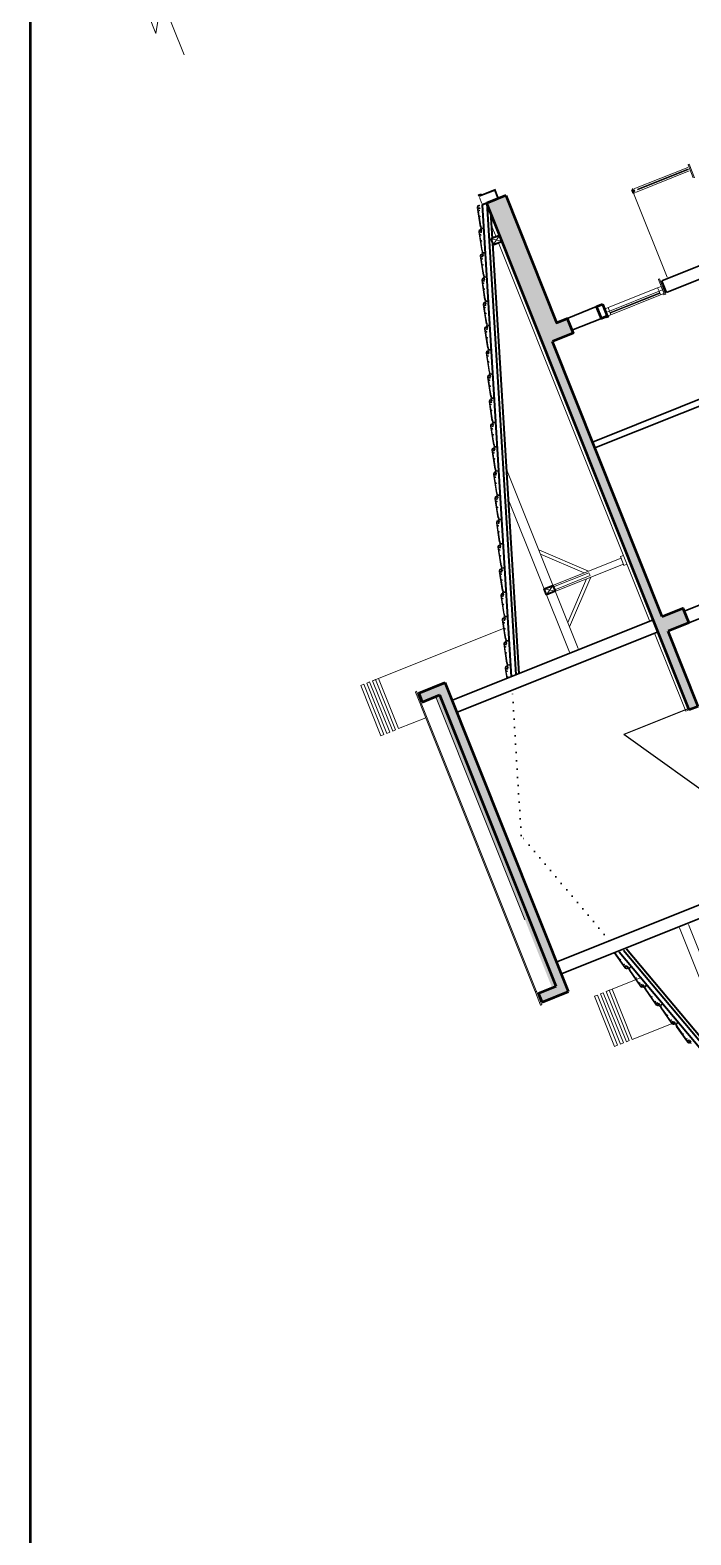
# Model space of a CAD drawing. Header units: millimetres. Extents: x 1852829 to 1882754, y -270850 to -231658.
# Drawn here: x 1862657 to 1862916, y -235253 to -234662 of the extents above; entities that cross this region are included whole.
import ezdxf

# ---------------------------------------------------------------- set-up
doc = ezdxf.new("R2010")
doc.units = ezdxf.units.MM
doc.linetypes.add('izdüşüm arka', pattern=[3.175, 0, -3.175])
doc.linetypes.add('su yalıtım', pattern=[30, 12, -18])
for name, color, linetype, lineweight in [('a_ba', 6, 'Continuous', 50), ('a_doğrama', 251, 'Continuous', 20), ('a_duvar', 251, 'Continuous', 35), ('a_görünüş', 32, 'Continuous', 25), ('a_görünüş_ince', 8, 'Continuous', 20), ('a_görünüş_kalın', 20, 'Continuous', 40), ('a_hatch_ba', 252, 'Continuous', 13), ('a_hatch_misc', 251, 'Continuous', 15), ('a_izdüşüm_arka', 251, 'izdüşüm arka', 30), ('a_kaplama', 40, 'Continuous', 15), ('a_not_misc', 144, 'Continuous', 5), ('a_yalıtım_su', 7, 'su yalıtım', 13), ('a_çerçeve_line', 7, 'Continuous', 50), ('a_ölçü_iç', 3, 'Continuous', 9)]:
    doc.layers.add(name, color=color, linetype=linetype, lineweight=lineweight)
pattern_1 = [(336.78098624, (-117285.947, 458698.7783), (0.6258669625, 1.4589197357), []), (336.78098624, (-117285.5305, 458697.7359), (0.6258669625, 1.4589197357), [0.79375, -0.396875])]

# ---------------------------------------------------------------- blocks, each defined once
blk = doc.blocks.new('sembol_kot kesit')
at = {"layer": 'a_not_misc'}
for p, q in [((40, 24), (-160, 24)), ((-40, 24), (0, 0)), ((40, 24), (0, 0)), ((0, 0), (80, 0))]:
    blk.add_line(p, q, dxfattribs=at)
blk = doc.blocks.new('vaziyet_kesit_3')
at = {"layer": 'a_hatch_ba'}
h = blk.add_hatch(dxfattribs=at)
h.set_pattern_fill('ANSI33', color=256, scale=0.25, angle=-68.21901)
h.set_pattern_definition(pattern_1)
h.paths.add_polyline_path([(-320.83, 75.27), (-389.71, 247.64), (-378.1, 252.28), (-375.78, 246.47), (-383.91, 243.23), (-339.61, 132.37), (-331.49, 135.62), (-329.17, 129.82), (-333.35, 128.15), (-313.54, 78.58)])
h.paths.add_polyline_path([(-416.18, 313.88), (-495.69, 512.87), (-488.27, 515.84), (-468.32, 465.93), (-464.14, 467.6), (-461.82, 461.8), (-469.95, 458.55), (-426.81, 350.6), (-418.69, 353.84), (-416.37, 348.04), (-424.49, 344.79), (-412.7, 315.27)])
h = blk.add_hatch(dxfattribs=at)
h.set_pattern_fill('ANSI33', color=256, scale=0.25, angle=-68.21901)
h.set_pattern_definition(pattern_1)
h.paths.add_polyline_path([(-473.99, 199.16), (-475.38, 202.64), (-468.41, 205.42), (-514.1, 319.75), (-521.06, 316.97), (-522.46, 320.45), (-512.01, 324.63), (-463.54, 203.33)])
at = {"layer": 'a_hatch_misc'}
h = blk.add_hatch(dxfattribs=at)
h.set_pattern_fill('HEX', color=256, scale=0.05, angle=-68.21901)
h.set_pattern_definition([(291.78098624, (-112169.90178, 458685.04175), (0.25533318172, 0.10202771119), [0.15875, -0.3175]), (51.78098624, (-112169.90178, 458685.04175), (-0.21602518064, 0.1701111662), [0.15875, -0.3175]), (351.78098624, (-112169.84287, 458684.89433), (0.03930800108, 0.2721388774), [0.15875, -0.3175])])
h.paths.add_polyline_path([(-472.11, 213.36), (-473.29, 212.9), (-515.54, 318.64), (-514.37, 319.11)])
h.paths.add_polyline_path([(-469.05, 205.7), (-470.22, 205.24), (-473.29, 212.9), (-472.11, 213.36)])
at = {"layer": 'a_ba'}
for p, q in [((-488.27, 515.84), (-495.69, 512.87)), ((-492.21, 514.26), (-495.69, 512.87)), ((-416.18, 313.88), (-495.69, 512.87)), ((-426.81, 350.6), (-469.95, 458.55)), ((-412.7, 315.27), (-424.49, 344.79)), ((-522.46, 320.45), (-521.06, 316.97)), ((-521.06, 316.97), (-514.1, 319.75)), ((-468.41, 205.42), (-514.1, 319.75)), ((-463.54, 203.33), (-512.01, 324.63)), ((-412.7, 315.27), (-416.18, 313.88)), ((-475.38, 202.64), (-468.41, 205.42)), ((-473.99, 199.16), (-475.38, 202.64))]:
    blk.add_line(p, q, dxfattribs=at)
for points in [[(-488.27, 515.84), (-468.32, 465.93), (-464.14, 467.6), (-461.82, 461.8), (-469.95, 458.55)], [(-426.81, 350.6), (-418.69, 353.84), (-416.37, 348.04), (-424.49, 344.79)], [(-522.46, 320.45), (-512.01, 324.63)], [(-473.99, 199.16), (-463.54, 203.33)]]:
    blk.add_lwpolyline(points, dxfattribs=at)
blk.add_lwpolyline([(-450.21, 473.16), (-448.36, 468.52), (-450.68, 467.59), (-452.54, 472.24)], close=True, dxfattribs=at)
at = {"layer": 'a_doğrama'}
for p, q in [((-436.5, 518.35), (-416.54, 526.33)), ((-436.41, 518.12), (-416.44, 526.1))]:
    blk.add_line(p, q, dxfattribs=at)
for points in [[(-436.5, 518.35), (-436.41, 518.12)], [(-447.29, 469.89), (-427.79, 477.68)], [(-447.2, 469.66), (-427.7, 477.45)]]:
    blk.add_lwpolyline(points, dxfattribs=at)
for points in [[(-426.63, 478.82), (-427.18, 480.21), (-428.58, 479.66), (-428.02, 478.26)], [(-426.07, 477.43), (-426.63, 478.82), (-428.02, 478.26), (-427.46, 476.87)], [(-426.44, 477.01), (-426.54, 477.24), (-425.61, 477.61), (-425.42, 477.15), (-426.12, 476.87)], [(-447.52, 470.47), (-448.08, 471.86), (-449.47, 471.31), (-448.91, 469.91)], [(-446.97, 469.08), (-447.52, 470.47), (-448.91, 469.91), (-448.36, 468.52)], [(-447.8, 468.48), (-447.89, 468.71), (-448.82, 468.34), (-448.64, 467.87), (-447.94, 468.15)]]:
    blk.add_lwpolyline(points, close=True, dxfattribs=at)
at = {"layer": 'a_duvar'}
for p, q in [((-425.14, 477.8), (-427, 482.44)), ((-464.14, 467.6), (-452.54, 472.24)), ((-462.29, 462.96), (-450.68, 467.59)), ((-454.18, 419.08), (-381.05, 448.3)), ((-453.25, 416.76), (-380.12, 445.98)), ((-418.22, 352.68), (-353.22, 378.66)), ((-416.37, 348.04), (-351.37, 374.01)), ((-509.23, 317.66), (-430.29, 349.2)), ((-507.37, 313.02), (-428.44, 344.56)), ((-468.18, 214.94), (-389.25, 246.48)), ((-466.32, 210.29), (-387.39, 241.83))]:
    blk.add_line(p, q, dxfattribs=at)
for points in [[(-427, 482.44), (-399.14, 493.57)], [(-425.14, 477.8), (-397.28, 488.93)]]:
    blk.add_lwpolyline(points, dxfattribs=at)
at = {"layer": 'a_görünüş'}
for points in [[(-498.98, 516.14), (-498.05, 516.51), (-497.96, 516.28), (-498.66, 516), (-498.57, 515.76)], [(-498.7, 515.44), (-498.98, 516.14)], [(-497.5, 512.42), (-491.38, 514.87), (-492.58, 517.89), (-498.7, 515.44)], [(-497.41, 512.19), (-491.05, 514.73), (-492.44, 518.21), (-498.57, 515.76)], [(-497.41, 512.19), (-497.5, 512.42)], [(-416.38, 314.38), (-441.92, 304.18)], [(-416.38, 314.38), (-441.92, 304.18)], [(-402.7, 276.24), (-441.92, 304.18)]]:
    blk.add_lwpolyline(points, dxfattribs=at)
at = {"layer": 'a_görünüş_ince'}
for p, q in [((-416.77, 526.91), (-437.9, 518.47)), ((-416.21, 525.52), (-437.34, 517.08)), ((-438.03, 516.8), (-424.86, 483.83)), ((-540.56, 325.33), (-489.12, 345.89)), ((-530.35, 306.53), (-519.67, 310.8)), ((-448.76, 203.31), (-435.26, 208.71)), ((-438.55, 184.51), (-421.86, 191.18))]:
    blk.add_line(p, q, dxfattribs=at)
at = {"layer": 'a_görünüş_ince', "lineweight": 20}
for p, q in [((-489.72, 497.92), (-494.13, 498.85)), ((-490.65, 500.24), (-493.2, 496.53)), ((-488.03, 408.65), (-459.79, 337.96)), ((-487.3, 396.7), (-463.27, 336.57)), ((-455.78, 368.35), (-475.28, 376.71)), ((-474.62, 375.07), (-457.42, 367.69)), ((-442.95, 373.48), (-473.19, 361.39)), ((-442.04, 374.56), (-443.2, 374.09)), ((-443.2, 374.09), (-441.81, 370.61)), ((-442.03, 371.15), (-472.26, 359.07)), ((-469.48, 362.2), (-455.55, 367.77)), ((-455.08, 366.61), (-469.01, 361.04)), ((-455.55, 367.77), (-455.08, 366.61)), ((-441.81, 370.61), (-440.65, 371.07)), ((-468.78, 360.46), (-473.19, 361.39)), ((-469.71, 362.78), (-472.26, 359.07)), ((-463.87, 348.18), (-456.49, 365.37)), ((-454.85, 366.03), (-463.22, 346.53)), ((-395.43, 166.79), (-420, 228.27)), ((-387.45, 156.93), (-416.51, 229.66))]:
    blk.add_line(p, q, dxfattribs=at)
at = {"layer": 'a_görünüş_ince'}
for points in [[(-498.55, 515.04), (-497.65, 512.79)], [(-448.08, 471.86), (-428.58, 479.66)], [(-447.52, 470.47), (-428.02, 478.26)], [(-446.97, 469.08), (-427.46, 476.87)], [(-530.35, 306.53), (-538.24, 326.26)], [(-476.73, 203.33), (-521.62, 315.67)], [(-476.27, 203.52), (-521.16, 315.86)], [(-438.55, 184.51), (-446.43, 204.24)]]:
    blk.add_lwpolyline(points, dxfattribs=at)
at = {"layer": 'a_görünüş_ince', "flags": 128}
for points in [[(-498.54, 509.89), (-498.97, 509.78), (-498.66, 507.77), (-498.31, 507.78), (-498.28, 507.53), (-498.61, 507.43), (-498.05, 503.82), (-497.91, 503.71), (-497.81, 503.05), (-497.18, 503.07), (-497.14, 502.82), (-497.75, 502.65), (-497.63, 501.86), (-498, 501.8), (-498.05, 502.17), (-497.93, 502.19), (-498.01, 502.69), (-498.13, 502.67), (-498.17, 502.91), (-498.04, 502.93), (-498.16, 503.67), (-498.28, 503.65), (-499.44, 511.19, -0.414214), (-498.81, 512.05), (-498.56, 512.08), (-498.53, 511.84), (-498.65, 511.82, 0.414214), (-499.17, 511.11), (-499.16, 511.06), (-498.41, 511.1), (-498.37, 510.85), (-499.1, 510.66), (-499.02, 510.12), (-498.58, 510.14), (-498.54, 509.89), (-498.58, 510.14)], [(-497.97, 500.37), (-498.39, 500.26), (-498.08, 498.25), (-497.74, 498.25), (-497.7, 498.01), (-498.03, 497.91), (-497.48, 494.29), (-497.34, 494.19), (-497.23, 493.52), (-496.6, 493.54), (-496.57, 493.3), (-497.17, 493.12), (-497.05, 492.34), (-497.42, 492.28), (-497.48, 492.65), (-497.36, 492.67), (-497.43, 493.16), (-497.55, 493.14), (-497.59, 493.39), (-497.47, 493.41), (-497.58, 494.15), (-497.71, 494.13), (-498.86, 501.67, -0.414214), (-498.23, 502.52), (-497.99, 502.56), (-497.95, 502.31), (-498.07, 502.3, 0.414214), (-498.6, 501.58), (-498.59, 501.54), (-497.84, 501.57), (-497.8, 501.33), (-498.53, 501.14), (-498.44, 500.59), (-498, 500.61), (-497.97, 500.37), (-498, 500.61)], [(-497.39, 490.84), (-497.82, 490.73), (-497.51, 488.72), (-497.16, 488.73), (-497.13, 488.48), (-497.46, 488.38), (-496.9, 484.77), (-496.76, 484.67), (-496.66, 484), (-496.03, 484.02), (-495.99, 483.77), (-496.6, 483.6), (-496.48, 482.81), (-496.85, 482.76), (-496.9, 483.13), (-496.78, 483.15), (-496.85, 483.64), (-496.98, 483.62), (-497.02, 483.87), (-496.89, 483.89), (-497.01, 484.63), (-497.13, 484.61), (-498.29, 492.15, -0.414214), (-497.66, 493), (-497.41, 493.04), (-497.37, 492.79), (-497.5, 492.77, 0.414214), (-498.02, 492.06), (-498.01, 492.01), (-497.26, 492.05), (-497.22, 491.8), (-497.95, 491.61), (-497.87, 491.07), (-497.43, 491.09), (-497.39, 490.84), (-497.43, 491.09)], [(-496.82, 481.32), (-497.24, 481.21), (-496.93, 479.2), (-496.59, 479.21), (-496.55, 478.96), (-496.88, 478.86), (-496.33, 475.25), (-496.18, 475.14), (-496.08, 474.48), (-495.45, 474.5), (-495.41, 474.25), (-496.02, 474.08), (-495.9, 473.29), (-496.27, 473.23), (-496.33, 473.6), (-496.2, 473.62), (-496.28, 474.12), (-496.4, 474.1), (-496.44, 474.35), (-496.32, 474.36), (-496.43, 475.11), (-496.55, 475.09), (-497.71, 482.62, -0.414214), (-497.08, 483.48), (-496.84, 483.52), (-496.8, 483.27), (-496.92, 483.25, 0.414214), (-497.44, 482.54), (-497.44, 482.49), (-496.68, 482.53), (-496.65, 482.28), (-497.38, 482.09), (-497.29, 481.55), (-496.85, 481.57), (-496.82, 481.32), (-496.85, 481.57)], [(-496.24, 471.8), (-496.66, 471.69), (-496.36, 469.68), (-496.01, 469.68), (-495.97, 469.44), (-496.3, 469.34), (-495.75, 465.73), (-495.61, 465.62), (-495.51, 464.96), (-494.88, 464.97), (-494.84, 464.73), (-495.44, 464.56), (-495.32, 463.77), (-495.69, 463.71), (-495.75, 464.08), (-495.63, 464.1), (-495.7, 464.6), (-495.83, 464.58), (-495.86, 464.82), (-495.74, 464.84), (-495.85, 465.58), (-495.98, 465.56), (-497.13, 473.1, -0.414214), (-496.51, 473.96), (-496.26, 473.99), (-496.22, 473.75), (-496.35, 473.73, 0.414214), (-496.87, 473.02), (-496.86, 472.97), (-496.11, 473.01), (-496.07, 472.76), (-496.8, 472.57), (-496.72, 472.03), (-496.28, 472.05), (-496.24, 471.8), (-496.28, 472.05)], [(-495.66, 462.28), (-496.09, 462.16), (-495.78, 460.16), (-495.44, 460.16), (-495.4, 459.92), (-495.73, 459.82), (-495.17, 456.2), (-495.03, 456.1), (-494.93, 455.43), (-494.3, 455.45), (-494.26, 455.21), (-494.87, 455.03), (-494.75, 454.25), (-495.12, 454.19), (-495.18, 454.56), (-495.05, 454.58), (-495.13, 455.07), (-495.25, 455.05), (-495.29, 455.3), (-495.17, 455.32), (-495.28, 456.06), (-495.4, 456.04), (-496.56, 463.58, -0.414214), (-495.93, 464.43), (-495.68, 464.47), (-495.65, 464.22), (-495.77, 464.21, 0.414214), (-496.29, 463.49), (-496.29, 463.45), (-495.53, 463.48), (-495.49, 463.24), (-496.22, 463.05), (-496.14, 462.5), (-495.7, 462.52), (-495.66, 462.28), (-495.7, 462.52)], [(-495.09, 452.75), (-495.51, 452.64), (-495.2, 450.63), (-494.86, 450.64), (-494.82, 450.39), (-495.15, 450.29), (-494.6, 446.68), (-494.46, 446.58), (-494.35, 445.91), (-493.72, 445.93), (-493.69, 445.68), (-494.29, 445.51), (-494.17, 444.72), (-494.54, 444.67), (-494.6, 445.04), (-494.48, 445.06), (-494.55, 445.55), (-494.68, 445.53), (-494.71, 445.78), (-494.59, 445.8), (-494.7, 446.54), (-494.83, 446.52), (-495.98, 454.06, -0.414214), (-495.36, 454.91), (-495.11, 454.95), (-495.07, 454.7), (-495.19, 454.68, 0.414214), (-495.72, 453.97), (-495.71, 453.92), (-494.96, 453.96), (-494.92, 453.71), (-495.65, 453.52), (-495.57, 452.98), (-495.13, 453), (-495.09, 452.75), (-495.13, 453)], [(-494.51, 443.23), (-494.94, 443.12), (-494.63, 441.11), (-494.28, 441.12), (-494.25, 440.87), (-494.58, 440.77), (-494.02, 437.16), (-493.88, 437.05), (-493.78, 436.39), (-493.15, 436.41), (-493.11, 436.16), (-493.72, 435.99), (-493.6, 435.2), (-493.97, 435.14), (-494.02, 435.51), (-493.9, 435.53), (-493.98, 436.03), (-494.1, 436.01), (-494.14, 436.26), (-494.01, 436.27), (-494.13, 437.02), (-494.25, 437), (-495.41, 444.53, -0.414214), (-494.78, 445.39), (-494.53, 445.43), (-494.49, 445.18), (-494.62, 445.16, 0.414214), (-495.14, 444.45), (-495.13, 444.4), (-494.38, 444.44), (-494.34, 444.19), (-495.07, 444), (-494.99, 443.46), (-494.55, 443.48), (-494.51, 443.23), (-494.55, 443.48)], [(-493.94, 433.71), (-494.36, 433.6), (-494.05, 431.59), (-493.71, 431.59), (-493.67, 431.35), (-494, 431.25), (-493.45, 427.64), (-493.3, 427.53), (-493.2, 426.87), (-492.57, 426.88), (-492.54, 426.64), (-493.14, 426.47), (-493.02, 425.68), (-493.39, 425.62), (-493.45, 425.99), (-493.32, 426.01), (-493.4, 426.5), (-493.52, 426.49), (-493.56, 426.73), (-493.44, 426.75), (-493.55, 427.49), (-493.68, 427.47), (-494.83, 435.01, -0.414214), (-494.2, 435.87), (-493.96, 435.9), (-493.92, 435.66), (-494.04, 435.64, 0.414214), (-494.57, 434.93), (-494.56, 434.88), (-493.8, 434.92), (-493.77, 434.67), (-494.5, 434.48), (-494.41, 433.94), (-493.97, 433.96), (-493.94, 433.71), (-493.97, 433.96)], [(-493.36, 424.19), (-493.79, 424.07), (-493.48, 422.07), (-493.13, 422.07), (-493.09, 421.82), (-493.43, 421.73), (-492.87, 418.11), (-492.73, 418.01), (-492.63, 417.34), (-492, 417.36), (-491.96, 417.11), (-492.57, 416.94), (-492.44, 416.16), (-492.81, 416.1), (-492.87, 416.47), (-492.75, 416.49), (-492.82, 416.98), (-492.95, 416.96), (-492.99, 417.21), (-492.86, 417.23), (-492.98, 417.97), (-493.1, 417.95), (-494.26, 425.49, -0.414214), (-493.63, 426.34), (-493.38, 426.38), (-493.34, 426.13), (-493.47, 426.12, 0.414214), (-493.99, 425.4), (-493.98, 425.36), (-493.23, 425.39), (-493.19, 425.15), (-493.92, 424.96), (-493.84, 424.41), (-493.4, 424.43), (-493.36, 424.19), (-493.4, 424.43)], [(-492.78, 414.66), (-493.21, 414.55), (-492.9, 412.54), (-492.56, 412.55), (-492.52, 412.3), (-492.85, 412.2), (-492.3, 408.59), (-492.15, 408.49), (-492.05, 407.82), (-491.42, 407.84), (-491.38, 407.59), (-491.99, 407.42), (-491.87, 406.63), (-492.24, 406.58), (-492.3, 406.95), (-492.17, 406.97), (-492.25, 407.46), (-492.37, 407.44), (-492.41, 407.69), (-492.29, 407.71), (-492.4, 408.45), (-492.52, 408.43), (-493.68, 415.97, -0.414214), (-493.05, 416.82), (-492.8, 416.86), (-492.77, 416.61), (-492.89, 416.59, 0.414214), (-493.41, 415.88), (-493.41, 415.83), (-492.65, 415.87), (-492.62, 415.62), (-493.34, 415.43), (-493.26, 414.89), (-492.82, 414.91), (-492.78, 414.66), (-492.82, 414.91)], [(-492.21, 405.14), (-492.63, 405.03), (-492.33, 403.02), (-491.98, 403.03), (-491.94, 402.78), (-492.27, 402.68), (-491.72, 399.07), (-491.58, 398.96), (-491.47, 398.3), (-490.85, 398.32), (-490.81, 398.07), (-491.41, 397.9), (-491.29, 397.11), (-491.66, 397.05), (-491.72, 397.42), (-491.6, 397.44), (-491.67, 397.94), (-491.8, 397.92), (-491.83, 398.17), (-491.71, 398.18), (-491.82, 398.93), (-491.95, 398.91), (-493.1, 406.44, -0.414214), (-492.48, 407.3), (-492.23, 407.34), (-492.19, 407.09), (-492.31, 407.07, 0.414214), (-492.84, 406.36), (-492.83, 406.31), (-492.08, 406.35), (-492.04, 406.1), (-492.77, 405.91), (-492.69, 405.37), (-492.25, 405.39), (-492.21, 405.14), (-492.25, 405.39)], [(-491.63, 395.62), (-492.06, 395.51), (-491.75, 393.5), (-491.4, 393.5), (-491.37, 393.26), (-491.7, 393.16), (-491.14, 389.55), (-491, 389.44), (-490.9, 388.78), (-490.27, 388.79), (-490.23, 388.55), (-490.84, 388.38), (-490.72, 387.59), (-491.09, 387.53), (-491.14, 387.9), (-491.02, 387.92), (-491.1, 388.41), (-491.22, 388.4), (-491.26, 388.64), (-491.13, 388.66), (-491.25, 389.4), (-491.37, 389.38), (-492.53, 396.92, -0.414214), (-491.9, 397.78), (-491.65, 397.81), (-491.62, 397.57), (-491.74, 397.55, 0.414214), (-492.26, 396.84), (-492.25, 396.79), (-491.5, 396.83), (-491.46, 396.58), (-492.19, 396.39), (-492.11, 395.85), (-491.67, 395.87), (-491.63, 395.62), (-491.67, 395.87)], [(-491.06, 386.1), (-491.48, 385.98), (-491.17, 383.98), (-490.83, 383.98), (-490.79, 383.73), (-491.12, 383.64), (-490.57, 380.02), (-490.43, 379.92), (-490.32, 379.25), (-489.69, 379.27), (-489.66, 379.02), (-490.26, 378.85), (-490.14, 378.06), (-490.51, 378.01), (-490.57, 378.38), (-490.44, 378.4), (-490.52, 378.89), (-490.64, 378.87), (-490.68, 379.12), (-490.56, 379.14), (-490.67, 379.88), (-490.8, 379.86), (-491.95, 387.4, -0.414214), (-491.32, 388.25), (-491.08, 388.29), (-491.04, 388.04), (-491.16, 388.03, 0.414214), (-491.69, 387.31), (-491.68, 387.27), (-490.93, 387.3), (-490.89, 387.06), (-491.62, 386.87), (-491.53, 386.32), (-491.09, 386.34), (-491.06, 386.1), (-491.09, 386.34)], [(-490.48, 376.57), (-490.91, 376.46), (-490.6, 374.45), (-490.25, 374.46), (-490.22, 374.21), (-490.55, 374.11), (-489.99, 370.5), (-489.85, 370.4), (-489.75, 369.73), (-489.12, 369.75), (-489.08, 369.5), (-489.69, 369.33), (-489.57, 368.54), (-489.94, 368.49), (-489.99, 368.86), (-489.87, 368.88), (-489.94, 369.37), (-490.07, 369.35), (-490.11, 369.6), (-489.98, 369.62), (-490.1, 370.36), (-490.22, 370.34), (-491.38, 377.88, -0.414214), (-490.75, 378.73), (-490.5, 378.77), (-490.46, 378.52), (-490.59, 378.5, 0.414214), (-491.11, 377.79), (-491.1, 377.74), (-490.35, 377.78), (-490.31, 377.53), (-491.04, 377.34), (-490.96, 376.8), (-490.52, 376.82), (-490.48, 376.57), (-490.52, 376.82)], [(-489.91, 367.05), (-490.33, 366.94), (-490.02, 364.93), (-489.68, 364.94), (-489.64, 364.69), (-489.97, 364.59), (-489.42, 360.98), (-489.27, 360.87), (-489.17, 360.21), (-488.54, 360.23), (-488.5, 359.98), (-489.11, 359.81), (-488.99, 359.02), (-489.36, 358.96), (-489.42, 359.33), (-489.29, 359.35), (-489.37, 359.85), (-489.49, 359.83), (-489.53, 360.07), (-489.41, 360.09), (-489.52, 360.84), (-489.64, 360.82), (-490.8, 368.35, -0.414214), (-490.17, 369.21), (-489.93, 369.25), (-489.89, 369), (-490.01, 368.98, 0.414214), (-490.53, 368.27), (-490.53, 368.22), (-489.77, 368.26), (-489.74, 368.01), (-490.47, 367.82), (-490.38, 367.28), (-489.94, 367.3), (-489.91, 367.05), (-489.94, 367.3)], [(-489.33, 357.53), (-489.75, 357.42), (-489.45, 355.41), (-489.1, 355.41), (-489.06, 355.17), (-489.39, 355.07), (-488.84, 351.46), (-488.7, 351.35), (-488.6, 350.69), (-487.97, 350.7), (-487.93, 350.46), (-488.53, 350.29), (-488.41, 349.5), (-488.78, 349.44), (-488.84, 349.81), (-488.72, 349.83), (-488.79, 350.32), (-488.92, 350.31), (-488.95, 350.55), (-488.83, 350.57), (-488.94, 351.31), (-489.07, 351.29), (-490.22, 358.83, -0.414214), (-489.6, 359.69), (-489.35, 359.72), (-489.31, 359.48), (-489.44, 359.46, 0.414214), (-489.96, 358.74), (-489.95, 358.7), (-489.2, 358.73), (-489.16, 358.49), (-489.89, 358.3), (-489.81, 357.76), (-489.37, 357.78), (-489.33, 357.53), (-489.37, 357.78)], [(-488.75, 348.01), (-489.18, 347.89), (-488.87, 345.89), (-488.53, 345.89), (-488.49, 345.64), (-488.82, 345.55), (-488.26, 341.93), (-488.12, 341.83), (-488.02, 341.16), (-487.39, 341.18), (-487.35, 340.93), (-487.96, 340.76), (-487.84, 339.97), (-488.21, 339.92), (-488.27, 340.29), (-488.14, 340.31), (-488.22, 340.8), (-488.34, 340.78), (-488.38, 341.03), (-488.26, 341.05), (-488.37, 341.79), (-488.49, 341.77), (-489.65, 349.31, -0.414214), (-489.02, 350.16), (-488.77, 350.2), (-488.74, 349.95), (-488.86, 349.93, 0.414214), (-489.38, 349.22), (-489.38, 349.18), (-488.62, 349.21), (-488.58, 348.97), (-489.31, 348.77), (-489.23, 348.23), (-488.79, 348.25), (-488.75, 348.01), (-488.79, 348.25)], [(-488.18, 338.48), (-488.6, 338.37), (-488.29, 336.36), (-487.95, 336.37), (-487.91, 336.12), (-488.24, 336.02), (-487.69, 332.41), (-487.55, 332.31), (-487.44, 331.64), (-486.81, 331.66), (-486.78, 331.41), (-487.38, 331.24), (-487.26, 330.45), (-487.63, 330.4), (-487.69, 330.77), (-487.57, 330.78), (-487.64, 331.28), (-487.76, 331.26), (-487.8, 331.51), (-487.68, 331.53), (-487.79, 332.27), (-487.92, 332.25), (-489.07, 339.79, -0.414214), (-488.45, 340.64), (-488.2, 340.68), (-488.16, 340.43), (-488.28, 340.41, 0.414214), (-488.81, 339.7), (-488.8, 339.65), (-488.05, 339.69), (-488.01, 339.44), (-488.74, 339.25), (-488.65, 338.71), (-488.22, 338.73), (-488.18, 338.48), (-488.22, 338.73)], [(-487.87, 326.2), (-488.5, 330.26, -0.414214), (-487.87, 331.12), (-487.62, 331.16), (-487.58, 330.91), (-487.71, 330.89, 0.414214), (-488.23, 330.18), (-488.22, 330.13), (-487.47, 330.17), (-487.43, 329.92), (-488.16, 329.73), (-488.08, 329.19), (-487.64, 329.21), (-487.6, 328.96), (-487.64, 329.21)], [(-445.64, 218.56), (-441.46, 212.55, 0.414214), (-440.42, 212.36), (-440.21, 212.51), (-440.35, 212.71), (-440.46, 212.64, -0.414214), (-441.33, 212.8), (-441.35, 212.84), (-440.78, 213.33), (-440.93, 213.53), (-441.59, 213.17), (-441.9, 213.62), (-441.57, 213.91), (-441.71, 214.11), (-441.57, 213.91)], [(-435.56, 206.81), (-435.95, 206.6), (-437.11, 208.27), (-436.86, 208.5), (-437, 208.71), (-437.31, 208.55), (-439.4, 211.55), (-439.36, 211.73), (-439.75, 212.28), (-439.28, 212.7), (-439.42, 212.9), (-439.98, 212.61), (-440.44, 213.27), (-440.74, 213.05), (-440.53, 212.74), (-440.43, 212.82), (-440.14, 212.4), (-440.24, 212.33), (-440.1, 212.13), (-440, 212.2), (-439.57, 211.58), (-439.67, 211.51), (-435.32, 205.25, 0.414214), (-434.27, 205.07), (-434.07, 205.21), (-434.21, 205.42), (-434.31, 205.34, -0.414214), (-435.18, 205.5), (-435.21, 205.54), (-434.64, 206.03), (-434.78, 206.24), (-435.44, 205.87), (-435.75, 206.32), (-435.42, 206.61), (-435.56, 206.81), (-435.42, 206.61)], [(-429.42, 199.52), (-429.8, 199.31), (-430.97, 200.97), (-430.71, 201.21), (-430.85, 201.41), (-431.16, 201.26), (-433.25, 204.26), (-433.22, 204.43), (-433.6, 204.98), (-433.13, 205.4), (-433.28, 205.61), (-433.84, 205.31), (-434.29, 205.97), (-434.6, 205.75), (-434.38, 205.45), (-434.28, 205.52), (-434, 205.11), (-434.1, 205.04), (-433.96, 204.83), (-433.85, 204.9), (-433.42, 204.29), (-433.53, 204.22), (-429.17, 197.96, 0.414214), (-428.13, 197.77), (-427.92, 197.91), (-428.06, 198.12), (-428.17, 198.05, -0.414214), (-429.04, 198.2), (-429.06, 198.24), (-428.49, 198.73), (-428.64, 198.94), (-429.3, 198.57), (-429.61, 199.02), (-429.28, 199.31), (-429.42, 199.52), (-429.28, 199.31)], [(-423.27, 192.22), (-423.66, 192.01), (-424.82, 193.68), (-424.57, 193.91), (-424.71, 194.12), (-425.02, 193.96), (-427.11, 196.96), (-427.07, 197.13), (-427.46, 197.68), (-426.99, 198.11), (-427.13, 198.31), (-427.69, 198.02), (-428.15, 198.67), (-428.45, 198.46), (-428.24, 198.15), (-428.14, 198.22), (-427.85, 197.81), (-427.95, 197.74), (-427.81, 197.53), (-427.71, 197.61), (-427.28, 196.99), (-427.38, 196.92), (-423.03, 190.66, 0.414214), (-421.98, 190.47), (-421.78, 190.62), (-421.92, 190.82), (-422.02, 190.75, -0.414214), (-422.89, 190.91), (-422.92, 190.94), (-422.35, 191.44), (-422.49, 191.64), (-423.15, 191.28), (-423.46, 191.73), (-423.13, 192.02), (-423.27, 192.22), (-423.13, 192.02)], [(-417.13, 184.92), (-417.51, 184.71), (-418.68, 186.38), (-418.42, 186.61), (-418.56, 186.82), (-418.87, 186.66), (-420.96, 189.66), (-420.93, 189.84), (-421.31, 190.39), (-420.84, 190.81), (-420.99, 191.01), (-421.54, 190.72), (-422, 191.37), (-422.31, 191.16), (-422.09, 190.85), (-421.99, 190.92), (-421.71, 190.51), (-421.81, 190.44), (-421.67, 190.24), (-421.56, 190.31), (-421.13, 189.69), (-421.24, 189.62), (-416.88, 183.36, 0.414214), (-415.84, 183.18), (-415.63, 183.32), (-415.77, 183.52), (-415.88, 183.45, -0.414214), (-416.75, 183.61), (-416.77, 183.65), (-416.2, 184.14), (-416.35, 184.34), (-417.01, 183.98), (-417.32, 184.43), (-416.99, 184.72), (-417.13, 184.92), (-416.99, 184.72)]]:
    blk.add_lwpolyline(points, format="xyb", dxfattribs=at)
at = {"layer": 'a_görünüş_ince'}
for points in [[(-540.56, 325.33), (-532.67, 305.6), (-531.51, 306.07), (-539.4, 325.8)], [(-545.2, 323.48), (-537.32, 303.75), (-536.16, 304.21), (-544.04, 323.94)], [(-542.88, 324.41), (-535, 304.67), (-533.84, 305.14), (-541.72, 324.87)], [(-453.4, 201.46), (-445.51, 181.73), (-444.35, 182.19), (-452.24, 201.92)], [(-451.08, 202.39), (-443.19, 182.65), (-442.03, 183.12), (-449.92, 202.85)], [(-448.76, 203.31), (-440.87, 183.58), (-439.71, 184.05), (-447.59, 203.78)]]:
    blk.add_lwpolyline(points, close=True, dxfattribs=at)
at = {"layer": 'a_görünüş_ince', "flags": 128}
for points in [[(-487.6, 328.96), (-488.03, 328.85), (-487.72, 326.84), (-487.37, 326.85), (-487.34, 326.6), (-487.67, 326.5), (-487.63, 326.29)], [(-441.71, 214.11), (-442.1, 213.9), (-443.26, 215.57), (-443, 215.8), (-443.14, 216.01), (-443.45, 215.85), (-445.4, 218.65)], [(-415.4, 183.42), (-415.86, 184.08), (-416.16, 183.86), (-415.95, 183.56), (-415.85, 183.63), (-415.56, 183.22), (-415.66, 183.14), (-415.52, 182.94), (-415.42, 183.01)]]:
    blk.add_lwpolyline(points, dxfattribs=at)
at = {"layer": 'a_görünüş_kalın'}
for p, q in [((-438.03, 516.8), (-438.59, 518.19)), ((-438.13, 517.7), (-438.36, 518.28)), ((-437.8, 516.89), (-438.03, 517.47))]:
    blk.add_line(p, q, dxfattribs=at)
for points in [[(-438.36, 518.28), (-438.59, 518.19)], [(-437.57, 517.66), (-437.66, 517.89), (-438.13, 517.7)], [(-437.57, 517.66), (-438.03, 517.47)], [(-437.8, 516.89), (-438.03, 516.8)], [(-495.69, 512.87), (-497.41, 512.19)], [(-486.02, 326.94), (-497.41, 512.19)], [(-495.69, 512.87), (-484.31, 327.62)], [(-494.21, 509.17), (-493.59, 499.06)], [(-493.48, 497.23), (-483.08, 328.11)], [(-322.54, 74.58), (-443.73, 218.78)], [(-320.83, 75.27), (-442.02, 219.47)], [(-330.01, 88.13), (-440.8, 219.96)]]:
    blk.add_lwpolyline(points, dxfattribs=at)
for points in [[(-494.13, 498.85), (-493.2, 496.53), (-489.72, 497.92), (-490.65, 500.24)], [(-472.26, 359.07), (-473.19, 361.39), (-469.71, 362.78), (-468.78, 360.46)]]:
    blk.add_lwpolyline(points, close=True, dxfattribs=at)
at = {"layer": 'a_hatch_misc'}
blk.add_lwpolyline([(-515.54, 318.64), (-480.71, 231.47)], dxfattribs=at)
at = {"layer": 'a_izdüşüm_arka'}
blk.add_lwpolyline([(-447.46, 223.22), (-482.18, 264.53), (-485.69, 321.68)], dxfattribs=at)
at = {"layer": 'a_kaplama'}
for p, q in [((-414.59, 522.8), (-416.63, 527.91)), ((-414.08, 522.87), (-416.21, 528.21)), ((-492.04, 499.69), (-493.92, 504.39)), ((-491.11, 497.36), (-431.69, 348.65)), ((-426.07, 477.43), (-428.25, 482.88)), ((-425.61, 477.61), (-427.83, 483.18)), ((-429.83, 344), (-417.57, 313.33)), ((-521.67, 315.79), (-523.71, 320.9)), ((-521.16, 315.86), (-523.29, 321.2)), ((-416.18, 313.88), (-417.57, 313.33)), ((-474.59, 197.97), (-476.63, 203.08)), ((-474.08, 198.04), (-476.21, 203.38))]:
    blk.add_line(p, q, dxfattribs=at)
for points in [[(-416.63, 527.91), (-416.56, 528.07)], [(-416.21, 528.21), (-416.56, 528.07)], [(-428.25, 482.88), (-428.18, 483.05)], [(-427.83, 483.18), (-428.18, 483.05)], [(-523.71, 320.9), (-523.64, 321.06)], [(-523.29, 321.2), (-523.64, 321.06)], [(-468.87, 205.24), (-514.46, 319.34), (-515.63, 318.87)], [(-521.67, 315.79), (-521.51, 315.72)], [(-521.51, 315.72), (-521.16, 315.86)], [(-476.63, 203.08), (-476.56, 203.24)], [(-476.21, 203.38), (-476.56, 203.24)], [(-474.59, 197.97), (-474.43, 197.9)], [(-474.43, 197.9), (-474.08, 198.04)]]:
    blk.add_lwpolyline(points, dxfattribs=at)
at = {"layer": 'a_yalıtım_su', "ltscale": 0.5, "const_width": 0.25}
blk.add_lwpolyline([(-468.53, 205.37), (-514.12, 319.48), (-515.98, 318.73)], dxfattribs=at)
at = {"layer": 'a_yalıtım_su', "const_width": 0.25}
blk.add_lwpolyline([(-514.36, 319.38), (-468.76, 205.28)], dxfattribs=at)
at = {"layer": 'a_not_misc', "xscale": -0.3000000000465661, "yscale": 0.3000000000465661, "zscale": 0.3000000000465661, "rotation": 111.7809862371306}
blk.add_blockref('sembol_kot kesit', (-623.44, 593.38), dxfattribs=at)

msp = doc.modelspace()

# ---------------------------------------------------------------- linework, layer by layer
at = {"layer": 'a_çerçeve_line'}
msp.add_lwpolyline([(1862656.82, -232669.38), (1862656.82, -235669.38)], dxfattribs=at)

# ---------------------------------------------------------------- block references
at = {"layer": 'a_ölçü_iç'}
msp.add_blockref('vaziyet_kesit_3', (1863331.95, -235242.62), dxfattribs=at)

doc.saveas('drawing.dxf')
